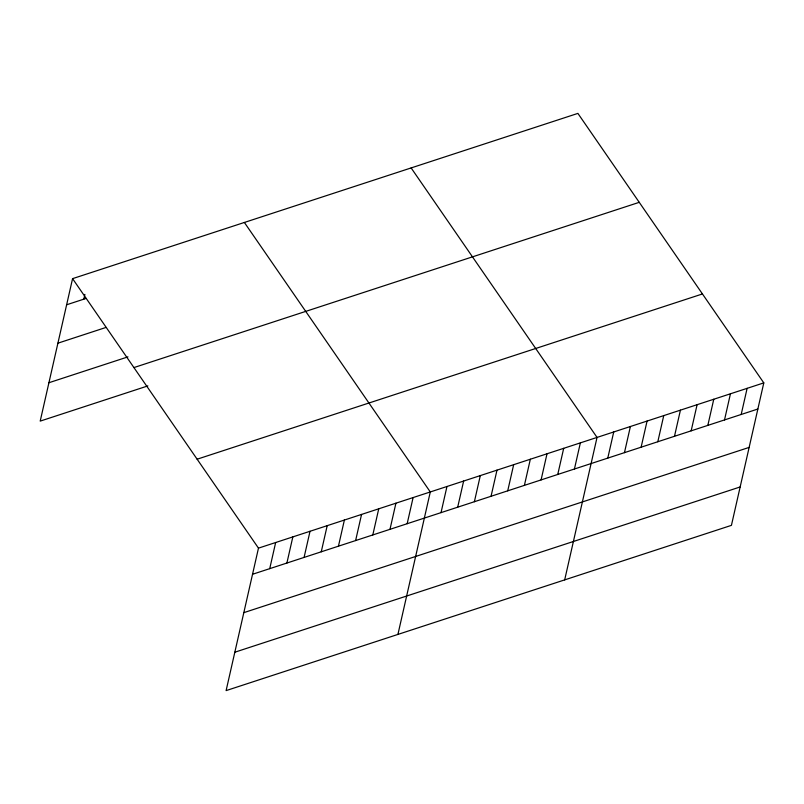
<?xml version="1.0" encoding="UTF-8"?>
<svg xmlns="http://www.w3.org/2000/svg" width="804" height="804" viewBox="0 0 804 804"><rect width="100%" height="100%" fill="white"/><g stroke="black" fill="none" stroke-linecap="round" stroke-linejoin="round"><path stroke-width="1.21" d="M72.571 278.646L258.476 548.137L226.105 690.606L731.429 525.354L763.8 382.885L577.895 113.394L72.571 278.646L40.2 421.115L147.866 385.9M83.807 299.168L84.892 294.415M269.722 568.659L275.661 542.519M286.897 563.041L292.837 536.901M304.083 557.423L310.022 531.283M321.258 551.795L327.198 525.665M338.444 546.177L344.383 520.047M355.619 540.559L361.559 514.429M372.805 534.941L378.744 508.811M389.99 529.323L395.92 503.193M407.166 523.705L413.105 497.575M397.92 634.416L430.291 491.958L244.376 222.467M441.024 512.63L446.964 486.5M457.697 507.183L463.637 481.043M474.38 501.726L480.31 475.596M491.053 496.279L496.993 470.139M507.726 490.822L513.666 464.682M524.399 485.365L530.338 459.235M541.082 479.918L547.011 453.778M557.755 474.46L563.694 448.33M574.428 469.013L580.367 442.873M564.679 579.885L597.04 437.416L411.135 167.935M607.784 458.099L613.723 431.969M624.457 452.652L630.396 426.512M641.13 447.195L647.069 421.065M657.813 441.738L663.742 415.608M674.486 436.291L680.425 410.151M691.159 430.833L697.098 404.703M707.832 425.386L713.771 399.246M724.515 419.929L730.444 393.789M741.187 414.472L747.127 388.342M66.631 304.786L86.098 298.415M57.908 343.177L106.017 327.439M48.923 382.724L127.957 356.875M133.916 367.579L639.24 202.327M197.121 459.205L702.455 293.952M258.476 548.137L763.8 382.885M252.536 574.277L757.86 409.025M243.813 612.658L749.137 447.406M234.828 652.215L740.152 486.963"/></g></svg>
